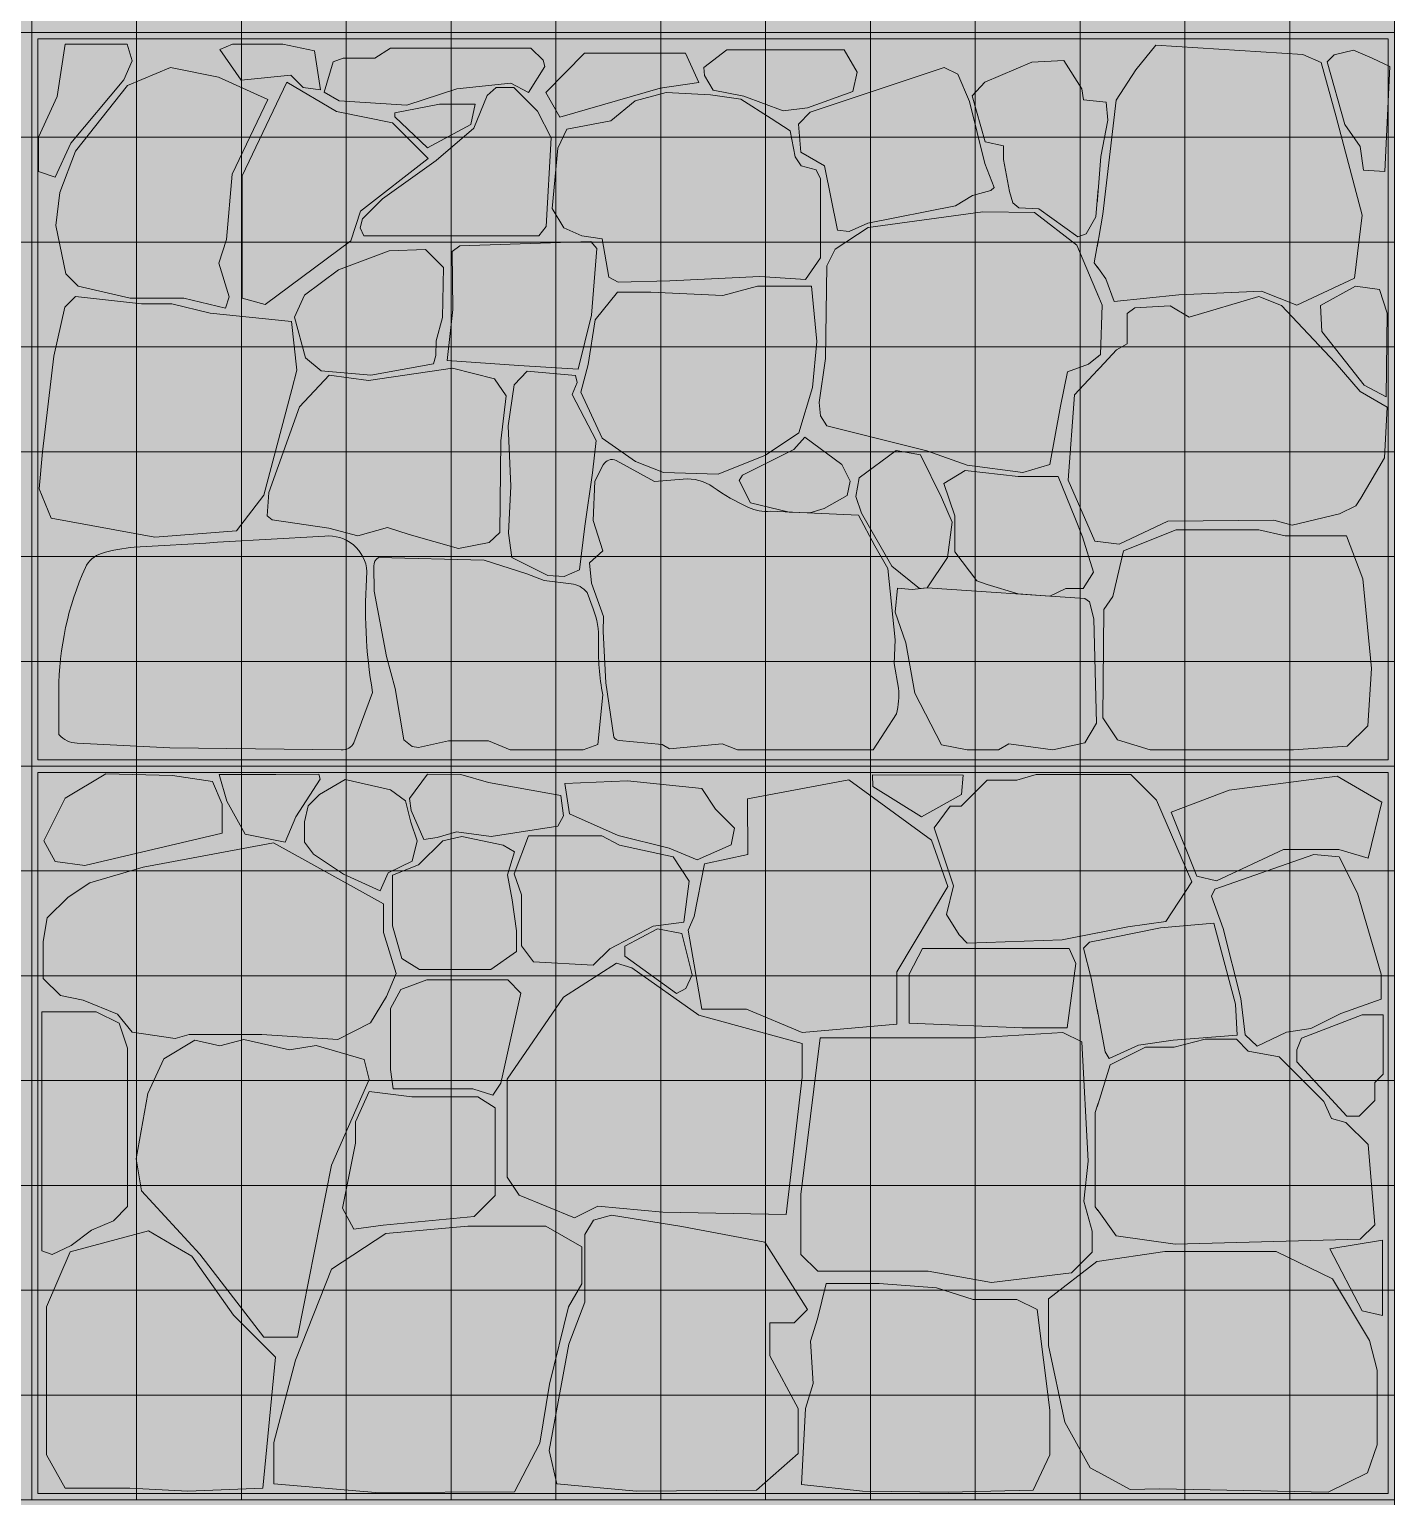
# Model space of a CAD drawing. Header units: centimetres. Extents: x -4381 to 5639, y -3920 to 4826.
# Drawn here: x 190.524 to 191.907, y 2.444 to 3.93 of the extents above; entities that cross this region are included whole.
import ezdxf
from ezdxf.xclip import XClip

# ---------------------------------------------------------------- set-up
doc = ezdxf.new("R2010")
doc.units = ezdxf.units.CM
doc.header["$MEASUREMENT"] = 0
doc.header["$XCLIPFRAME"] = 0
doc.set_wipeout_variables(frame=1)
doc.linetypes.add('Wipeout_Contour', pattern=[100, 0, -100])
for name, color, linetype in [('0- SITE', 7, 'Continuous'), ('Drawing & Figure', 7, 'Continuous'), ('Mur de clôture', 7, 'Continuous')]:
    doc.layers.add(name, color=color, linetype=linetype)
for name, color, linetype, lineweight, true_color in [('cad-block.com_Pen_No__62', 7, 'Continuous', 5, 0xaaaaaa), ('hatch stone_Pen_No__254', 7, 'Continuous', 13, 0xe8e8e8), ('Mur de clôture_Pen_No__178', 7, 'Continuous', 5, 0xbda888)]:
    doc.layers.add(name, color=color, linetype=linetype, lineweight=lineweight, true_color=true_color)
doc.layers.add('Mur de clôture_Pen_No__7', color=7, linetype='Continuous', lineweight=5)
doc.layers.add('net_Pen_No__1', color=7, linetype='Continuous', lineweight=5)

# ---------------------------------------------------------------- blocks, each defined once
blk = doc.blocks.new('Drawing_15_15', base_point=(-267.6734, 10.6179))
at = {"layer": 'hatch stone_Pen_No__254', "linetype": 'Continuous', "ltscale": 10}
for points in [[(190.5502, 3.7803), (190.5662, 3.8148), (190.62, 3.8787), (190.6284, 3.8982), (190.6233, 3.9149), (190.5604, 3.9149), (190.5522, 3.8621), (190.5334, 3.8206), (190.5334, 3.7861)], [(190.7386, 3.8785), (190.7889, 3.8835), (190.8013, 3.871), (190.819, 3.8688), (190.8131, 3.9083), (190.7809, 3.9149), (190.7299, 3.9149), (190.717, 3.9094)], [(190.8318, 3.8972), (190.8226, 3.8662), (190.8378, 3.8575), (190.9064, 3.8532), (190.9572, 3.8697), (191.0118, 3.8753), (191.0296, 3.8661), (191.0463, 3.8922), (191.0444, 3.8986), (191.0321, 3.9108), (190.89, 3.9108), (190.8742, 3.9007), (190.8421, 3.9007)], [(191.3582, 3.8671), (191.3626, 3.8867), (191.3494, 3.9093), (191.2306, 3.9093), (191.2073, 3.8914), (191.2077, 3.8831), (191.2165, 3.8685), (191.2477, 3.8622), (191.2876, 3.8473), (191.312, 3.8506)], [(191.6227, 3.6542), (191.6881, 3.6612), (191.7719, 3.6647), (191.8078, 3.6504), (191.8661, 3.6778), (191.8739, 3.7417), (191.8475, 3.8415), (191.8324, 3.8965), (191.8138, 3.9046), (191.665, 3.914), (191.6445, 3.889), (191.6247, 3.8582), (191.6111, 3.7427), (191.6023, 3.6933), (191.6144, 3.6772)], [(191.0615, 3.8409), (191.1629, 3.8705), (191.2022, 3.8762), (191.1886, 3.9058), (191.0864, 3.9058), (191.0471, 3.866)], [(191.5201, 3.7542), (191.5261, 3.7491), (191.5464, 3.7481), (191.586, 3.7199), (191.5944, 3.7227), (191.6043, 3.7401), (191.6091, 3.8013), (191.6164, 3.838), (191.6147, 3.8563), (191.5918, 3.8587), (191.5901, 3.8698), (191.5719, 3.8983), (191.5395, 3.8967), (191.4918, 3.8764), (191.479, 3.8626), (191.4922, 3.8161), (191.5105, 3.8119), (191.5105, 3.798), (191.5168, 3.7656)], [(191.8967, 3.7858), (191.902, 3.8924), (191.884, 3.9008), (191.865, 3.909), (191.8455, 3.9042), (191.8383, 3.897), (191.8563, 3.8335), (191.8719, 3.8113), (191.8751, 3.7874)], [(190.7228, 3.6474), (190.7267, 3.659), (190.7159, 3.6931), (190.7237, 3.717), (190.7296, 3.7834), (190.7656, 3.8589), (190.7157, 3.8814), (190.6672, 3.8913), (190.6235, 3.8732), (190.5709, 3.8067), (190.5549, 3.7648), (190.5509, 3.7312), (190.561, 3.6823), (190.5735, 3.6699), (190.6264, 3.6577), (190.6806, 3.6577)], [(191.3426, 3.7267), (191.3542, 3.7251), (191.3732, 3.7337), (191.4621, 3.7512), (191.4793, 3.7615), (191.4979, 3.7667), (191.5013, 3.7699), (191.4916, 3.7941), (191.4762, 3.857), (191.4645, 3.8846), (191.4507, 3.8912), (191.315, 3.8462), (191.3029, 3.834), (191.3055, 3.8054), (191.3293, 3.7918)], [(190.785, 3.8765), (190.7398, 3.7816), (190.7398, 3.6577), (190.7629, 3.6514), (190.8498, 3.7158), (190.8595, 3.7459), (190.9281, 3.7991), (190.892, 3.8351), (190.8353, 3.8467)], [(190.9969, 3.8709), (190.9877, 3.8631), (190.9744, 3.8298), (190.9361, 3.7972), (190.8818, 3.7584), (190.8614, 3.738), (190.8593, 3.729), (190.8629, 3.7209), (191.04, 3.7209), (191.0474, 3.7303), (191.0525, 3.8199), (191.0389, 3.8472), (191.0149, 3.8712)], [(191.1044, 3.7179), (191.1111, 3.6788), (191.1205, 3.6738), (191.1729, 3.6753), (191.2639, 3.6795), (191.3102, 3.6766), (191.3253, 3.6986), (191.3255, 3.7785), (191.3211, 3.7877), (191.3056, 3.7916), (191.2996, 3.8009), (191.2946, 3.8273), (191.2754, 3.8395), (191.2445, 3.8591), (191.2138, 3.8635), (191.169, 3.8661), (191.1376, 3.8574), (191.113, 3.8372), (191.0685, 3.8287), (191.0592, 3.8095), (191.0537, 3.7484), (191.0653, 3.7288), (191.0838, 3.7209)], [(190.8944, 3.8415), (190.9274, 3.8101), (190.9712, 3.8335), (190.9757, 3.854), (190.9394, 3.854), (190.8944, 3.8455)], [(191.3316, 3.5282), (191.4329, 3.5031), (191.474, 3.4886), (191.5301, 3.4809), (191.5575, 3.4891), (191.5682, 3.5483), (191.5753, 3.583), (191.5968, 3.5909), (191.6087, 3.6005), (191.6104, 3.6507), (191.5849, 3.7114), (191.5419, 3.7443), (191.4897, 3.7452), (191.3736, 3.7291), (191.3403, 3.7073), (191.3316, 3.6903), (191.3303, 3.5967), (191.3239, 3.5519), (191.3255, 3.5383)], [(190.8196, 3.5841), (190.8699, 3.5798), (190.9333, 3.591), (190.9359, 3.5997), (190.936, 3.6143), (190.9425, 3.6382), (190.9436, 3.6888), (190.9255, 3.7069), (190.8886, 3.7055), (190.8374, 3.6862), (190.8029, 3.6606), (190.7927, 3.6383), (190.8039, 3.5971)], [(190.9474, 3.5946), (191.02, 3.5896), (191.08, 3.5857), (191.0933, 3.6405), (191.0989, 3.7081), (191.0927, 3.7151), (190.96, 3.7106), (190.9522, 3.7049), (190.953, 3.6463)], [(190.5462, 3.4348), (190.6511, 3.4156), (190.734, 3.4221), (190.7615, 3.4581), (190.7899, 3.5652), (190.7952, 3.5848), (190.7896, 3.634), (190.7073, 3.6424), (190.6684, 3.6518), (190.6379, 3.6518), (190.5709, 3.6594), (190.5601, 3.6486), (190.5489, 3.5989), (190.5376, 3.5021), (190.5341, 3.4645)], [(191.0826, 3.5625), (191.1041, 3.5158), (191.1379, 3.4922), (191.1664, 3.4811), (191.2217, 3.4793), (191.2698, 3.4987), (191.3033, 3.5211), (191.3172, 3.567), (191.3216, 3.6138), (191.3163, 3.6699), (191.2616, 3.6699), (191.2263, 3.6604), (191.1534, 3.6639), (191.1199, 3.6639), (191.0973, 3.6356), (191.0899, 3.5906)], [(191.603, 3.4115), (191.6278, 3.4083), (191.6771, 3.4316), (191.7845, 3.4329), (191.8031, 3.4277), (191.851, 3.4393), (191.8674, 3.4472), (191.8725, 3.4549), (191.8965, 3.4959), (191.899, 3.5471), (191.8718, 3.563), (191.8464, 3.5924), (191.7923, 3.6501), (191.7693, 3.6592), (191.6987, 3.6384), (191.6793, 3.6498), (191.6437, 3.6478), (191.6358, 3.6422), (191.6358, 3.6113), (191.6252, 3.6053), (191.5825, 3.5597), (191.5762, 3.4734)], [(191.8315, 3.6502), (191.8329, 3.6239), (191.876, 3.5696), (191.8983, 3.5577), (191.8993, 3.6425), (191.8915, 3.6665), (191.8672, 3.6697)], [(190.7649, 3.437), (190.7701, 3.4331), (190.8273, 3.4246), (190.8568, 3.4169), (190.887, 3.4254), (190.9087, 3.4184), (190.9588, 3.404), (190.9897, 3.41), (191.0006, 3.4202), (191.0016, 3.5131), (191.0071, 3.5587), (190.9951, 3.576), (190.9527, 3.5866), (190.8677, 3.5743), (190.8277, 3.5797), (190.7976, 3.5477), (190.7667, 3.4608)], [(191.0492, 3.3767), (191.0658, 3.3758), (191.0812, 3.3825), (191.0867, 3.4266), (191.0944, 3.4807), (191.0982, 3.5136), (191.074, 3.56), (191.0788, 3.5723), (191.0772, 3.5792), (191.0283, 3.5836), (191.0152, 3.5697), (191.0091, 3.5283), (191.0116, 3.4672), (191.0093, 3.4197), (191.0126, 3.3951)], [(191.2545, 3.4502), (191.2936, 3.441), (191.3145, 3.4401), (191.3291, 3.4446), (191.3522, 3.4579), (191.3555, 3.4722), (191.3468, 3.4893), (191.3096, 3.5167), (191.2983, 3.5045), (191.2464, 3.4784), (191.243, 3.4728)], [(191.1723, 3.2011), (191.2256, 3.2061), (191.2412, 3.2003), (191.3788, 3.2003), (191.4024, 3.2366, 0.078557), (191.4043, 3.2625), (191.3998, 3.2875), (191.4008, 3.3117), (191.3935, 3.3839), (191.3805, 3.4068), (191.3638, 3.438), (191.2747, 3.4418, -0.129508), (191.2523, 3.4457, -0.047136), (191.2165, 3.4663, 0.178869), (191.1864, 3.4744), (191.1572, 3.4718), (191.1184, 3.4932, 0.402294), (191.1054, 3.4889), (191.0967, 3.4724), (191.095, 3.4324), (191.1048, 3.4017), (191.0914, 3.3896), (191.0935, 3.369), (191.1056, 3.3353), (191.1051, 3.3201), (191.108, 3.268), (191.1161, 3.2129, 0.271244), (191.1216, 3.2096), (191.1649, 3.2057)], [(191.361, 3.4566), (191.3668, 3.44), (191.3975, 3.3862), (191.4256, 3.3634), (191.4332, 3.3642), (191.4541, 3.3948), (191.4588, 3.4307), (191.4477, 3.4556), (191.4267, 3.4989), (191.4018, 3.5032), (191.3645, 3.4755)], [(191.4942, 3.3676), (191.5254, 3.358), (191.5575, 3.3558), (191.5739, 3.3634), (191.5912, 3.3634), (191.6018, 3.3802), (191.5908, 3.4159), (191.5828, 3.4354), (191.5659, 3.4771), (191.5256, 3.4771), (191.4718, 3.483), (191.4501, 3.4698), (191.4613, 3.4373), (191.4613, 3.4006), (191.4838, 3.3713)], [(191.6593, 3.2003), (191.724, 3.2003), (191.8044, 3.2003), (191.8588, 3.2038), (191.8795, 3.2245), (191.8832, 3.2825), (191.8745, 3.3732), (191.8581, 3.4168), (191.7958, 3.4168), (191.7693, 3.4229), (191.6856, 3.4229), (191.632, 3.4016), (191.6213, 3.3554), (191.6123, 3.3424), (191.6113, 3.2324), (191.626, 3.2101)], [(190.5541, 3.2157, 0.202929), (190.5726, 3.2068), (190.6664, 3.2023), (190.8401, 3.2003, 0.315943), (190.8529, 3.2072), (190.8718, 3.2583, -0.062601), (190.8661, 3.3807, 0.423499), (190.8233, 3.4166), (190.6305, 3.4053, 0.056058), (190.5973, 3.3991, 0.216368), (190.5809, 3.3847, 0.106349), (190.5541, 3.2603)], [(190.9035, 3.2102), (190.9117, 3.2036), (190.9183, 3.2026), (190.9486, 3.2092), (190.9892, 3.2092), (191.0112, 3.2003), (191.0849, 3.2003), (191.1, 3.2054), (191.1048, 3.2558, -0.055011), (191.1006, 3.3107, 0.099308), (191.0952, 3.3428), (191.0889, 3.3594, 0.204724), (191.0729, 3.3684), (191.0454, 3.3715), (191.028, 3.3784), (190.9849, 3.3922), (190.8776, 3.3949, 0.262334), (190.8729, 3.3863), (190.8732, 3.3607), (190.8858, 3.2948), (190.8946, 3.2621)], [(191.448, 3.2053), (191.4739, 3.2003), (191.5057, 3.2003), (191.5162, 3.2061), (191.5605, 3.2003), (191.5929, 3.2073), (191.6047, 3.2271), (191.6021, 3.333), (191.5977, 3.35), (191.5929, 3.3534), (191.4332, 3.3642), (191.418, 3.3625), (191.4033, 3.3639), (191.401, 3.3396), (191.4117, 3.3086), (191.4208, 3.2576)], [(190.7195, 3.1156), (190.7195, 3.1451), (190.7098, 3.1681), (190.6691, 3.1743), (190.6015, 3.1758), (190.5605, 3.1512), (190.5388, 3.1081), (190.5505, 3.0871), (190.5804, 3.083)], [(190.7426, 3.1148), (190.7834, 3.1066), (190.7941, 3.1322), (190.8188, 3.1703), (190.8174, 3.1754), (190.7738, 3.1752), (190.7165, 3.175), (190.7243, 3.148)], [(190.844, 3.17), (190.818, 3.155), (190.8064, 3.1434), (190.8028, 3.1273), (190.8028, 3.1066), (190.812, 3.0945), (190.8423, 3.0742), (190.8794, 3.0573), (190.8875, 3.0755), (190.9117, 3.0873), (190.9169, 3.108), (190.9105, 3.1268), (190.9051, 3.1485), (190.8898, 3.1596)], [(190.9109, 3.1387), (190.9235, 3.1092), (190.9371, 3.1113), (190.9569, 3.1171), (190.9919, 3.1123), (191.0593, 3.1229), (191.0652, 3.1333), (191.0624, 3.1538), (190.9892, 3.167), (190.9611, 3.1751), (190.9275, 3.1754), (190.9093, 3.1507)], [(191.0665, 3.1662), (191.0712, 3.1352), (191.1204, 3.1134), (191.1722, 3.1005), (191.2005, 3.0886), (191.2348, 3.1038), (191.2384, 3.1207), (191.2191, 3.1401), (191.2052, 3.1611), (191.1298, 3.1686)], [(191.205, 2.9374), (191.2503, 2.9374), (191.3067, 2.9139), (191.4026, 2.9222), (191.4026, 2.9752), (191.4542, 3.0618), (191.4378, 3.1085), (191.3541, 3.1696), (191.2515, 3.1505), (191.2516, 3.094), (191.2079, 3.0848), (191.1973, 3.0312), (191.1912, 3.0173)], [(191.378, 3.1749), (191.3782, 3.1631), (191.4275, 3.1324), (191.4682, 3.1549), (191.4699, 3.1745)], [(191.474, 3.0043), (191.5702, 3.0076), (191.6367, 3.0209), (191.675, 3.0262), (191.7015, 3.0664), (191.6657, 3.1491), (191.6395, 3.1752), (191.5436, 3.1752), (191.5241, 3.1695), (191.4942, 3.1695), (191.4679, 3.1431), (191.4566, 3.1431), (191.4404, 3.121), (191.4599, 3.0625), (191.4528, 3.0335), (191.4656, 3.0127)], [(191.7265, 3.0674), (191.7941, 3.0991), (191.8503, 3.0991), (191.8799, 3.0903), (191.8936, 3.1471), (191.8484, 3.1735), (191.7392, 3.1593), (191.6803, 3.1371), (191.7063, 3.0723)], [(190.8918, 3.0733), (190.8918, 3.0217), (190.9015, 2.9886), (190.9191, 2.9777), (190.9915, 2.9777), (191.0175, 2.9958), (191.0175, 3.0168), (191.0132, 3.0481), (191.0084, 3.0734), (191.0156, 3.0967), (191.004, 3.1035), (190.9621, 3.1124), (190.9428, 3.1081), (190.9183, 3.0836)], [(191.0152, 3.0746), (191.0226, 3.0531), (191.0226, 3.0015), (191.0348, 2.9854), (191.0951, 2.9819), (191.1119, 2.9986), (191.156, 3.0216), (191.1869, 3.0257), (191.1922, 3.0671), (191.1762, 3.0919), (191.1217, 3.1034), (191.1039, 3.1129), (191.0295, 3.1129)], [(190.5382, 3.006), (190.5382, 2.9686), (190.5556, 2.9512), (190.5788, 2.9464), (190.6135, 2.9323), (190.6282, 2.9141), (190.6717, 2.9077), (190.6861, 2.9119), (190.7595, 2.9119), (190.8366, 2.9066), (190.8697, 2.9236), (190.8859, 2.9502), (190.8958, 2.9737), (190.8827, 3.015), (190.8827, 3.0443), (190.7715, 3.106), (190.6393, 3.0814), (190.5856, 3.0653), (190.5634, 3.051), (190.5424, 3.0301)], [(191.7553, 2.9114), (191.7674, 2.8999), (191.7971, 2.9142), (191.822, 2.9179), (191.8523, 2.9331), (191.8932, 2.9477), (191.8932, 2.973), (191.8692, 3.0549), (191.8504, 3.0916), (191.8248, 3.0941), (191.7245, 3.0591), (191.7213, 3.0519), (191.7331, 3.0191), (191.7511, 2.9481)], [(191.1273, 2.991), (191.1795, 2.9533), (191.1891, 2.9585), (191.1953, 2.9721), (191.185, 3.014), (191.1603, 3.0188), (191.1273, 3.0013)], [(191.6136, 2.8942), (191.6178, 2.8874), (191.6472, 2.901), (191.6826, 2.906), (191.7473, 2.9111), (191.7455, 2.9424), (191.7237, 3.0246), (191.6695, 3.0198), (191.5977, 3.0053), (191.5915, 2.9991), (191.5993, 2.9687)], [(191.4152, 2.9234), (191.5296, 2.9185), (191.575, 2.9185), (191.5839, 2.9838), (191.5771, 2.9988), (191.4287, 2.9988), (191.4152, 2.9729)], [(191.1656, 2.7318), (191.2905, 2.7294), (191.3069, 2.8685), (191.3069, 2.9026), (191.2021, 2.9315), (191.1342, 2.9794), (191.1187, 2.984), (191.0651, 2.9495), (191.0082, 2.8665), (191.0082, 2.7671), (191.0203, 2.7491), (191.0763, 2.726), (191.0997, 2.7378)], [(190.8925, 2.8568), (190.9734, 2.8568), (190.9934, 2.8504), (191.0016, 2.8624), (191.0219, 2.9538), (191.0088, 2.967), (190.9266, 2.967), (190.9003, 2.9573), (190.89, 2.9381), (190.89, 2.8764)], [(190.537, 2.6928), (190.5473, 2.689), (190.5666, 2.698), (190.587, 2.7135), (190.6093, 2.723), (190.6237, 2.7374), (190.6237, 2.898), (190.6151, 2.9232), (190.592, 2.9349), (190.537, 2.9349)], [(191.8077, 2.8841), (191.8582, 2.8291), (191.8709, 2.8291), (191.8867, 2.8449), (191.8867, 2.863), (191.8952, 2.8715), (191.8952, 2.9318), (191.8737, 2.9318), (191.8124, 2.9079), (191.8077, 2.8961)], [(191.3054, 2.6889), (191.3225, 2.6722), (191.4342, 2.6722), (191.4984, 2.6604), (191.5795, 2.6704), (191.6004, 2.6913), (191.6004, 2.7126), (191.5919, 2.7431), (191.5963, 2.7836), (191.59, 2.9043), (191.5708, 2.9137), (191.4815, 2.9084), (191.3251, 2.9084), (191.3054, 2.7496)], [(190.6377, 2.7534), (190.6967, 2.6892), (190.7618, 2.6053), (190.7956, 2.6053), (190.83, 2.7793), (190.8683, 2.8661), (190.8633, 2.8863), (190.8146, 2.9005), (190.7876, 2.8964), (190.7414, 2.9067), (190.717, 2.9003), (190.6916, 2.9062), (190.6605, 2.8873), (190.6441, 2.8519), (190.6325, 2.7859)], [(191.6846, 2.6993), (191.8718, 2.7044), (191.8865, 2.719), (191.8798, 2.8002), (191.8574, 2.8227), (191.8428, 2.8267), (191.8351, 2.844), (191.7898, 2.8893), (191.7584, 2.8949), (191.7465, 2.9069), (191.7148, 2.9069), (191.6834, 2.8988), (191.6544, 2.8988), (191.6187, 2.8809), (191.6035, 2.8327), (191.6035, 2.7372), (191.6249, 2.7079)], [(190.8528, 2.7145), (190.8824, 2.7185), (190.9745, 2.7274), (190.9959, 2.7488), (190.9959, 2.8375), (190.9782, 2.8486), (190.9115, 2.8486), (190.8682, 2.8541), (190.8546, 2.8232), (190.8546, 2.8017), (190.8414, 2.7359)], [(191.0506, 2.4903), (191.0584, 2.4565), (191.1391, 2.4492), (191.2606, 2.4503), (191.3028, 2.4874), (191.3028, 2.5329), (191.274, 2.5863), (191.274, 2.6198), (191.2988, 2.6198), (191.3122, 2.6333), (191.269, 2.7015), (191.1848, 2.7172), (191.1137, 2.7289), (191.0956, 2.7238), (191.0867, 2.7091), (191.0867, 2.6408), (191.0704, 2.5982)], [(190.5417, 2.6359), (190.5417, 2.486), (190.5603, 2.4524), (190.6261, 2.4524), (190.6848, 2.4493), (190.7607, 2.4522), (190.7733, 2.5851), (190.7309, 2.6275), (190.6888, 2.6872), (190.6449, 2.7129), (190.5656, 2.6918)], [(190.7717, 2.4566), (190.8747, 2.4478), (191.0156, 2.4484), (191.0412, 2.4979), (191.0508, 2.5577), (191.0703, 2.6358), (191.0838, 2.6592), (191.0838, 2.6967), (191.0472, 2.7177), (190.9681, 2.7177), (190.8852, 2.7103), (190.8301, 2.674), (190.7936, 2.582), (190.7717, 2.4984)], [(191.8395, 2.4482), (191.8793, 2.4677), (191.889, 2.4962), (191.889, 2.5716), (191.8814, 2.6019), (191.8437, 2.6643), (191.7868, 2.692), (191.6741, 2.692), (191.6052, 2.6817), (191.5562, 2.644), (191.5562, 2.5968), (191.5728, 2.5191), (191.5985, 2.4729), (191.639, 2.451), (191.6686, 2.4516)], [(191.8412, 2.6946), (191.8737, 2.632), (191.8943, 2.6272), (191.8943, 2.7034)], [(191.306, 2.4561), (191.3678, 2.4491), (191.4548, 2.4481), (191.5407, 2.4503), (191.5575, 2.486), (191.5575, 2.5311), (191.5446, 2.6333), (191.5243, 2.6435), (191.4799, 2.6435), (191.4429, 2.655), (191.3849, 2.6594), (191.3312, 2.6594), (191.3223, 2.6239), (191.3152, 2.6011), (191.318, 2.5582), (191.3101, 2.5328)]]:
    blk.add_hatch(color=256, dxfattribs=at).paths.add_polyline_path(points)
at = {"color": 254, "linetype": 'Wipeout_Contour', "lineweight": 0, "ltscale": 758.757441}
blk.add_wipeout([(187.8035, 2.5014), (191.5008, 2.1556), (191.5693, 2.1494), (187.8062, 2.5014)], dxfattribs=at).dxf.layer = '0- SITE'
at = {"color": 254, "linetype": 'Wipeout_Contour', "lineweight": 0, "ltscale": 767.249162}
blk.add_wipeout([(191.6061, 6.1562), (191.6061, 2.1461), (191.9067, 2.1191), (191.9067, 6.1562)], dxfattribs=at).dxf.layer = 'Mur de clôture'
at = {"layer": 'Mur de clôture_Pen_No__178', "linetype": 'Continuous', "ltscale": 10}
blk.add_hatch(color=256, dxfattribs=at).paths.add_polyline_path([(191.6061, 6.1562), (191.6061, 2.1461), (191.9067, 2.1191), (191.9067, 6.1562)])
at = {"layer": 'cad-block.com_Pen_No__62', "linetype": 'Continuous', "ltscale": 10, "flags": 128}
for points in [[(191.8967, 3.7858), (191.902, 3.8924), (191.884, 3.9008), (191.865, 3.909), (191.8455, 3.9042), (191.8383, 3.897), (191.8563, 3.8335), (191.8719, 3.8113), (191.8751, 3.7874), (191.8967, 3.7858)], [(191.8315, 3.6502), (191.8329, 3.6239), (191.876, 3.5696), (191.8983, 3.5577), (191.8993, 3.6425), (191.8915, 3.6665), (191.8672, 3.6697), (191.8315, 3.6502)], [(191.7265, 3.0674), (191.7063, 3.0723), (191.6803, 3.1371), (191.7392, 3.1593), (191.8484, 3.1735), (191.8936, 3.1471), (191.8799, 3.0903), (191.8503, 3.0991), (191.7941, 3.0991), (191.7265, 3.0674)], [(191.7553, 2.9114), (191.7511, 2.9481), (191.7331, 3.0191), (191.7213, 3.0519), (191.7245, 3.0591), (191.8248, 3.0941), (191.8504, 3.0916), (191.8692, 3.0549), (191.8932, 2.973), (191.8932, 2.9477), (191.8523, 2.9331), (191.822, 2.9179), (191.7971, 2.9142), (191.7674, 2.8999), (191.7553, 2.9114)], [(191.8077, 2.8841), (191.8077, 2.8961), (191.8124, 2.9079), (191.8737, 2.9318), (191.8952, 2.9318), (191.8952, 2.8977), (191.8952, 2.8715), (191.8867, 2.863), (191.8867, 2.8449), (191.8709, 2.8291), (191.8582, 2.8291), (191.8077, 2.8841)], [(191.8412, 2.6946), (191.8737, 2.632), (191.8943, 2.6272), (191.8943, 2.7034), (191.8412, 2.6946)]]:
    blk.add_lwpolyline(points, close=True, dxfattribs=at)
at = {"layer": 'Mur de clôture_Pen_No__7', "linetype": 'Continuous', "ltscale": 10}
blk.add_line((191.9067, 6.1562), (191.9067, 2.1191), dxfattribs=at)
at = {"layer": 'net_Pen_No__1', "linetype": 'Continuous', "ltscale": 10, "flags": 128}
for points in [[(191.6944, 4.6699), (191.6944, 3.9267)], [(191.8006, 4.6699), (191.8006, 3.9267)], [(191.6944, 3.9267), (191.6944, 3.1836)], [(191.8006, 3.9267), (191.8006, 3.1836)], [(191.6944, 3.1836), (191.6944, 2.4404)], [(191.8006, 3.1836), (191.8006, 2.4404)]]:
    blk.add_lwpolyline(points, dxfattribs=at)
at = {"color": 254, "linetype": 'Wipeout_Contour', "lineweight": 0, "ltscale": 1671.77046}
blk.add_wipeout([(179.4853, 5.4131), (179.4853, 3.1827), (181.1878, 3.0031), (181.4619, 2.9897), (187.4252, 2.5376), (187.8062, 2.5014), (191.5693, 2.1494), (191.6061, 2.1461), (191.6061, 5.4131)], dxfattribs=at).dxf.layer = 'Mur de clôture'
at = {"layer": 'Mur de clôture_Pen_No__178', "linetype": 'Continuous', "ltscale": 10}
blk.add_hatch(color=256, dxfattribs=at).paths.add_polyline_path([(179.4853, 5.4131), (179.4853, 3.1827), (181.1878, 3.0031), (181.4619, 2.9897), (187.4252, 2.5376), (187.8062, 2.5014), (191.5693, 2.1494), (191.6061, 2.1461), (191.6061, 5.4131)])
at = {"layer": 'cad-block.com_Pen_No__62', "linetype": 'Continuous', "ltscale": 10, "flags": 128}
for points in [[(190.5502, 3.7803), (190.5334, 3.7861), (190.5334, 3.8206), (190.5522, 3.8621), (190.5604, 3.9149), (190.6233, 3.9149), (190.6284, 3.8982), (190.62, 3.8787), (190.5662, 3.8148), (190.5502, 3.7803)], [(190.7386, 3.8785), (190.717, 3.9094), (190.7299, 3.9149), (190.7809, 3.9149), (190.8131, 3.9083), (190.819, 3.8688), (190.8013, 3.871), (190.7889, 3.8835), (190.7386, 3.8785)], [(190.8318, 3.8972), (190.8226, 3.8662), (190.8378, 3.8575), (190.9064, 3.8532), (190.9572, 3.8697), (191.0118, 3.8753), (191.0296, 3.8661), (191.0463, 3.8922), (191.0444, 3.8986), (191.0321, 3.9108), (190.89, 3.9108), (190.8742, 3.9007), (190.8421, 3.9007), (190.8318, 3.8972)], [(191.3582, 3.8671), (191.312, 3.8506), (191.2876, 3.8473), (191.2477, 3.8622), (191.2165, 3.8685), (191.2077, 3.8831), (191.2073, 3.8914), (191.2306, 3.9093), (191.3494, 3.9093), (191.3626, 3.8867), (191.3582, 3.8671)], [(191.6227, 3.6542), (191.6144, 3.6772), (191.6023, 3.6933), (191.6111, 3.7427), (191.6247, 3.8582), (191.6445, 3.889), (191.665, 3.914), (191.8138, 3.9046), (191.8324, 3.8965), (191.8475, 3.8415), (191.8739, 3.7417), (191.8661, 3.6778), (191.8078, 3.6504), (191.7719, 3.6647), (191.6881, 3.6612), (191.6227, 3.6542)], [(191.0615, 3.8409), (191.0471, 3.866), (191.0864, 3.9058), (191.1886, 3.9058), (191.2022, 3.8762), (191.1629, 3.8705), (191.0615, 3.8409)], [(191.5201, 3.7542), (191.5168, 3.7656), (191.5105, 3.798), (191.5105, 3.8119), (191.4922, 3.8161), (191.479, 3.8626), (191.4918, 3.8764), (191.5395, 3.8967), (191.5719, 3.8983), (191.5901, 3.8698), (191.5918, 3.8587), (191.6147, 3.8563), (191.6164, 3.838), (191.6091, 3.8013), (191.6043, 3.7401), (191.5944, 3.7227), (191.586, 3.7199), (191.5464, 3.7481), (191.5261, 3.7491), (191.5201, 3.7542)], [(190.7228, 3.6474), (190.6806, 3.6577), (190.6264, 3.6577), (190.5735, 3.6699), (190.561, 3.6823), (190.5509, 3.7312), (190.5549, 3.7648), (190.5709, 3.8067), (190.6235, 3.8732), (190.6672, 3.8913), (190.7157, 3.8814), (190.7656, 3.8589), (190.7296, 3.7834), (190.7237, 3.717), (190.7159, 3.6931), (190.7267, 3.659), (190.7228, 3.6474)], [(191.3426, 3.7267), (191.3293, 3.7918), (191.3055, 3.8054), (191.3029, 3.834), (191.315, 3.8462), (191.4507, 3.8912), (191.4645, 3.8846), (191.4762, 3.857), (191.4916, 3.7941), (191.5013, 3.7699), (191.4979, 3.7667), (191.4793, 3.7615), (191.4621, 3.7512), (191.3732, 3.7337), (191.3542, 3.7251), (191.3426, 3.7267)], [(190.785, 3.8765), (190.7398, 3.7816), (190.7398, 3.6577), (190.7629, 3.6514), (190.8498, 3.7158), (190.8595, 3.7459), (190.9281, 3.7991), (190.892, 3.8351), (190.8353, 3.8467), (190.785, 3.8765)], [(190.9969, 3.8709), (191.0149, 3.8712), (191.0389, 3.8472), (191.0525, 3.8199), (191.0474, 3.7303), (191.04, 3.7209), (190.8629, 3.7209), (190.8593, 3.729), (190.8614, 3.738), (190.8818, 3.7584), (190.9361, 3.7972), (190.9744, 3.8298), (190.9877, 3.8631), (190.9969, 3.8709)], [(191.1044, 3.7179), (191.1111, 3.6788), (191.1205, 3.6738), (191.1729, 3.6753), (191.2639, 3.6795), (191.3102, 3.6766), (191.3253, 3.6986), (191.3255, 3.7785), (191.3211, 3.7877), (191.3056, 3.7916), (191.2996, 3.8009), (191.2946, 3.8273), (191.2754, 3.8395), (191.2445, 3.8591), (191.2138, 3.8635), (191.169, 3.8661), (191.1376, 3.8574), (191.113, 3.8372), (191.0685, 3.8287), (191.0592, 3.8095), (191.0537, 3.7484), (191.0653, 3.7288), (191.0838, 3.7209), (191.1044, 3.7179)], [(190.8944, 3.8415), (190.8944, 3.8455), (190.9394, 3.854), (190.9757, 3.854), (190.9712, 3.8335), (190.9274, 3.8101), (190.8944, 3.8415)], [(191.3316, 3.5282), (191.4329, 3.5031), (191.474, 3.4886), (191.5301, 3.4809), (191.5575, 3.4891), (191.5682, 3.5483), (191.5753, 3.583), (191.5968, 3.5909), (191.6087, 3.6005), (191.6104, 3.6507), (191.5849, 3.7114), (191.5419, 3.7443), (191.4897, 3.7452), (191.3736, 3.7291), (191.3403, 3.7073), (191.3316, 3.6903), (191.3303, 3.5967), (191.3239, 3.5519), (191.3255, 3.5383), (191.3316, 3.5282)], [(190.8196, 3.5841), (190.8039, 3.5971), (190.7927, 3.6383), (190.8029, 3.6606), (190.8374, 3.6862), (190.8886, 3.7055), (190.9255, 3.7069), (190.9436, 3.6888), (190.9425, 3.6382), (190.936, 3.6143), (190.9359, 3.5997), (190.9333, 3.591), (190.8699, 3.5798), (190.8196, 3.5841)], [(190.9474, 3.5946), (190.953, 3.6463), (190.9522, 3.7049), (190.96, 3.7106), (191.0927, 3.7151), (191.0989, 3.7081), (191.0933, 3.6405), (191.08, 3.5857), (191.02, 3.5896), (190.9474, 3.5944)], [(190.5462, 3.4348), (190.6511, 3.4156), (190.734, 3.4221), (190.7615, 3.4581), (190.7899, 3.5652), (190.7952, 3.5848), (190.7896, 3.634), (190.7073, 3.6424), (190.6684, 3.6518), (190.6379, 3.6518), (190.5709, 3.6594), (190.5601, 3.6486), (190.5489, 3.5989), (190.5376, 3.5021), (190.5341, 3.4645), (190.5462, 3.4348)], [(191.0826, 3.5625), (191.0899, 3.5906), (191.0973, 3.6356), (191.1199, 3.6639), (191.1534, 3.6639), (191.2263, 3.6604), (191.2616, 3.6699), (191.3163, 3.6699), (191.3216, 3.6138), (191.3172, 3.567), (191.3033, 3.5211), (191.2698, 3.4987), (191.2217, 3.4793), (191.1664, 3.4811), (191.1379, 3.4922), (191.1041, 3.5158), (191.0826, 3.5625)], [(191.603, 3.4115), (191.5762, 3.4734), (191.5825, 3.5597), (191.6252, 3.6053), (191.6358, 3.6113), (191.6358, 3.6422), (191.6437, 3.6478), (191.6793, 3.6498), (191.6987, 3.6384), (191.7693, 3.6592), (191.7923, 3.6501), (191.8464, 3.5924), (191.8718, 3.563), (191.899, 3.5471), (191.8965, 3.4959), (191.8725, 3.4549), (191.8674, 3.4472), (191.851, 3.4393), (191.8031, 3.4277), (191.7845, 3.4329), (191.6771, 3.4316), (191.6278, 3.4083), (191.603, 3.4115)], [(190.7649, 3.437), (190.7667, 3.4608), (190.7976, 3.5477), (190.8277, 3.5797), (190.8677, 3.5743), (190.9527, 3.5866), (190.9951, 3.576), (191.0071, 3.5587), (191.0016, 3.5131), (191.0006, 3.4202), (190.9897, 3.41), (190.9588, 3.404), (190.9087, 3.4184), (190.887, 3.4254), (190.8568, 3.4169), (190.8273, 3.4246), (190.7701, 3.4331), (190.7649, 3.437)], [(191.0492, 3.3767), (191.0126, 3.3951), (191.0093, 3.4197), (191.0116, 3.4672), (191.0091, 3.5283), (191.0152, 3.5697), (191.0283, 3.5836), (191.0772, 3.5792), (191.0788, 3.5723), (191.074, 3.56), (191.0982, 3.5136), (191.0944, 3.4807), (191.0867, 3.4266), (191.0812, 3.3825), (191.0658, 3.3758), (191.0492, 3.3767)], [(191.2545, 3.4502), (191.243, 3.4728), (191.2464, 3.4784), (191.2983, 3.5045), (191.3096, 3.5167), (191.3468, 3.4893), (191.3555, 3.4722), (191.3522, 3.4579), (191.3291, 3.4446), (191.3145, 3.4401), (191.2936, 3.441), (191.2545, 3.4502)], [(191.361, 3.4566), (191.3645, 3.4755), (191.4018, 3.5032), (191.4267, 3.4989), (191.4477, 3.4556), (191.4588, 3.4307), (191.4541, 3.3948), (191.4332, 3.3642), (191.4256, 3.3634), (191.3975, 3.3862), (191.3668, 3.44), (191.361, 3.4566)], [(191.4942, 3.3676), (191.5254, 3.358), (191.5575, 3.3558), (191.5739, 3.3634), (191.5912, 3.3634), (191.6018, 3.3802), (191.5908, 3.4159), (191.5828, 3.4354), (191.5659, 3.4771), (191.5256, 3.4771), (191.4718, 3.483), (191.4501, 3.4698), (191.4613, 3.4373), (191.4613, 3.4006), (191.4838, 3.3713), (191.4942, 3.3676)], [(191.6593, 3.2003), (191.626, 3.2101), (191.6113, 3.2324), (191.6123, 3.3424), (191.6213, 3.3554), (191.632, 3.4016), (191.6856, 3.4229), (191.7693, 3.4229), (191.7958, 3.4168), (191.8581, 3.4168), (191.8745, 3.3732), (191.8832, 3.2825), (191.8795, 3.2245), (191.8588, 3.2038), (191.8044, 3.2003), (191.724, 3.2003), (191.6593, 3.2003)], [(191.448, 3.2053), (191.4208, 3.2576), (191.4117, 3.3086), (191.401, 3.3396), (191.4033, 3.3639), (191.418, 3.3625), (191.4332, 3.3642), (191.5929, 3.3534), (191.5977, 3.35), (191.6021, 3.333), (191.6047, 3.2271), (191.5929, 3.2073), (191.5605, 3.2003), (191.5162, 3.2061), (191.5057, 3.2003), (191.4739, 3.2003), (191.448, 3.2053)], [(190.7195, 3.1156), (190.7195, 3.1451), (190.7098, 3.1681), (190.6691, 3.1743), (190.6015, 3.1758), (190.5605, 3.1512), (190.5388, 3.1081), (190.5505, 3.0871), (190.5804, 3.083), (190.7195, 3.1156)], [(190.7426, 3.1148), (190.7243, 3.148), (190.7165, 3.175), (190.7738, 3.1752), (190.8174, 3.1754), (190.8188, 3.1703), (190.7941, 3.1322), (190.7834, 3.1066), (190.7426, 3.1148)], [(190.844, 3.17), (190.8898, 3.1596), (190.9051, 3.1485), (190.9105, 3.1268), (190.9169, 3.108), (190.9117, 3.0873), (190.8875, 3.0755), (190.8794, 3.0573), (190.8423, 3.0742), (190.812, 3.0945), (190.8028, 3.1066), (190.8028, 3.1273), (190.8064, 3.1434), (190.818, 3.155), (190.844, 3.17)], [(190.9109, 3.1387), (190.9235, 3.1092), (190.9371, 3.1113), (190.9569, 3.1171), (190.9919, 3.1123), (191.0593, 3.1229), (191.0652, 3.1333), (191.0624, 3.1538), (190.9892, 3.167), (190.9611, 3.1751), (190.9275, 3.1754), (190.9093, 3.1507), (190.9109, 3.1387)], [(191.0665, 3.1662), (191.0712, 3.1352), (191.1204, 3.1134), (191.1722, 3.1005), (191.2005, 3.0886), (191.2348, 3.1038), (191.2384, 3.1207), (191.2191, 3.1401), (191.2052, 3.1611), (191.1298, 3.1686), (191.0665, 3.1662)], [(191.205, 2.9374), (191.2503, 2.9374), (191.3067, 2.9139), (191.4026, 2.9222), (191.4026, 2.9752), (191.4542, 3.0618), (191.4378, 3.1085), (191.3541, 3.1696), (191.2515, 3.1505), (191.2516, 3.094), (191.2079, 3.0848), (191.1973, 3.0312), (191.1912, 3.0173), (191.205, 2.9374)], [(191.378, 3.1749), (191.3782, 3.1631), (191.4275, 3.1324), (191.4682, 3.1549), (191.4699, 3.1745), (191.378, 3.1749)], [(191.474, 3.0043), (191.4656, 3.0127), (191.4528, 3.0335), (191.4599, 3.0625), (191.4404, 3.121), (191.4566, 3.1431), (191.4679, 3.1431), (191.4942, 3.1695), (191.5241, 3.1695), (191.5436, 3.1752), (191.6395, 3.1752), (191.6657, 3.1491), (191.7015, 3.0664), (191.675, 3.0262), (191.6367, 3.0209), (191.5702, 3.0076), (191.474, 3.0043)], [(190.8918, 3.0733), (190.8918, 3.0217), (190.9015, 2.9886), (190.9191, 2.9777), (190.9915, 2.9777), (191.0175, 2.9958), (191.0175, 3.0168), (191.0132, 3.0481), (191.0084, 3.0734), (191.0156, 3.0967), (191.004, 3.1035), (190.9621, 3.1124), (190.9428, 3.1081), (190.9183, 3.0836), (190.8918, 3.0733)], [(191.0226, 3.0015), (191.0226, 3.0245), (191.0226, 3.0531), (191.0152, 3.0746), (191.0295, 3.1129), (191.1039, 3.1129), (191.1217, 3.1034), (191.1762, 3.0919), (191.1922, 3.0671), (191.1869, 3.0257), (191.156, 3.0216), (191.1119, 2.9986), (191.0951, 2.9819), (191.0348, 2.9854), (191.0226, 3.0015)], [(190.8366, 2.9066), (190.8697, 2.9236), (190.8859, 2.9502), (190.8958, 2.9737), (190.8827, 3.015), (190.8827, 3.0443), (190.8061, 3.0868), (190.7715, 3.106), (190.6393, 3.0814), (190.5856, 3.0653), (190.5634, 3.051), (190.5424, 3.0301), (190.5382, 3.006), (190.5382, 2.9686), (190.5556, 2.9512), (190.5788, 2.9464), (190.6135, 2.9323), (190.6282, 2.9141), (190.6717, 2.9077), (190.6861, 2.9119), (190.7595, 2.9119), (190.8366, 2.9066)], [(191.1273, 2.991), (191.1273, 3.0013), (191.1603, 3.0188), (191.185, 3.014), (191.1953, 2.9721), (191.1891, 2.9585), (191.1795, 2.9533), (191.1273, 2.991)], [(191.6136, 2.8942), (191.5993, 2.9687), (191.5915, 2.9991), (191.5977, 3.0053), (191.6695, 3.0198), (191.7237, 3.0246), (191.7455, 2.9424), (191.7473, 2.9111), (191.6826, 2.906), (191.6472, 2.901), (191.6178, 2.8874), (191.6136, 2.8942)], [(191.4152, 2.9234), (191.4152, 2.9729), (191.4287, 2.9988), (191.5771, 2.9988), (191.5839, 2.9838), (191.575, 2.9185), (191.5296, 2.9185), (191.4152, 2.9234)], [(191.1656, 2.7318), (191.0997, 2.7378), (191.0763, 2.726), (191.0203, 2.7491), (191.0082, 2.7671), (191.0082, 2.8665), (191.0651, 2.9495), (191.1187, 2.984), (191.1342, 2.9794), (191.2021, 2.9315), (191.3069, 2.9026), (191.3069, 2.8685), (191.2905, 2.7294), (191.1656, 2.7318)], [(190.8925, 2.8568), (190.9734, 2.8568), (190.9934, 2.8504), (191.0016, 2.8624), (191.0219, 2.9538), (191.0088, 2.967), (190.9266, 2.967), (190.9003, 2.9573), (190.89, 2.9381), (190.89, 2.8764), (190.8925, 2.8568)], [(190.537, 2.6928), (190.537, 2.9349), (190.5847, 2.9349), (190.592, 2.9349), (190.6151, 2.9232), (190.6237, 2.898), (190.6237, 2.7374), (190.6093, 2.723), (190.587, 2.7135), (190.5666, 2.698), (190.5473, 2.689), (190.537, 2.6928)], [(191.3054, 2.6889), (191.3054, 2.7496), (191.3251, 2.9084), (191.3566, 2.9084), (191.4815, 2.9084), (191.5708, 2.9137), (191.59, 2.9043), (191.5963, 2.7836), (191.5919, 2.7431), (191.6004, 2.7126), (191.6004, 2.6913), (191.5795, 2.6704), (191.4984, 2.6604), (191.4342, 2.6722), (191.3225, 2.6722), (191.3054, 2.6889)], [(190.6377, 2.7534), (190.6325, 2.7859), (190.6441, 2.8519), (190.6605, 2.8873), (190.6916, 2.9062), (190.717, 2.9003), (190.7414, 2.9067), (190.7876, 2.8964), (190.8146, 2.9005), (190.8633, 2.8863), (190.8683, 2.8661), (190.83, 2.7793), (190.7956, 2.6053), (190.7618, 2.6053), (190.6967, 2.6892), (190.6377, 2.7534)], [(191.6846, 2.6993), (191.6249, 2.7079), (191.6035, 2.7372), (191.6035, 2.8327), (191.6187, 2.8809), (191.6544, 2.8988), (191.6834, 2.8988), (191.7148, 2.9069), (191.7465, 2.9069), (191.7584, 2.8949), (191.7898, 2.8893), (191.8351, 2.844), (191.8428, 2.8267), (191.8574, 2.8227), (191.8798, 2.8002), (191.8865, 2.719), (191.8718, 2.7044), (191.6846, 2.6993)], [(190.8528, 2.7145), (190.8414, 2.7359), (190.8546, 2.8017), (190.8546, 2.8232), (190.8682, 2.8541), (190.9115, 2.8486), (190.9782, 2.8486), (190.9959, 2.8375), (190.9959, 2.7488), (190.9745, 2.7274), (190.8824, 2.7185), (190.8528, 2.7145)], [(191.0506, 2.4903), (191.0584, 2.4565), (191.1391, 2.4492), (191.2606, 2.4503), (191.3028, 2.4874), (191.3028, 2.5329), (191.274, 2.5863), (191.274, 2.6198), (191.2988, 2.6198), (191.3122, 2.6333), (191.269, 2.7015), (191.1848, 2.7172), (191.1137, 2.7289), (191.0956, 2.7238), (191.0867, 2.7091), (191.0867, 2.673), (191.0867, 2.6408), (191.0704, 2.5982), (191.0506, 2.4903)], [(190.5603, 2.4524), (190.6261, 2.4524), (190.6848, 2.4493), (190.7607, 2.4522), (190.7733, 2.5851), (190.7309, 2.6275), (190.6888, 2.6872), (190.6679, 2.6994), (190.6449, 2.7129), (190.5656, 2.6918), (190.5417, 2.6359), (190.5417, 2.486), (190.5603, 2.4524)], [(190.7717, 2.4566), (190.7717, 2.4984), (190.7936, 2.582), (190.8301, 2.674), (190.8852, 2.7103), (190.9681, 2.7177), (191.0472, 2.7177), (191.0838, 2.6967), (191.0838, 2.6592), (191.0703, 2.6358), (191.0508, 2.5577), (191.0412, 2.4979), (191.0156, 2.4484), (190.8747, 2.4478), (190.7717, 2.4566)], [(191.8395, 2.4482), (191.6686, 2.4516), (191.639, 2.451), (191.5985, 2.4729), (191.5728, 2.5191), (191.5562, 2.5968), (191.5562, 2.644), (191.6052, 2.6817), (191.6741, 2.692), (191.7868, 2.692), (191.8437, 2.6643), (191.8814, 2.6019), (191.889, 2.5716), (191.889, 2.4962), (191.8793, 2.4677), (191.8395, 2.4482)], [(191.306, 2.4561), (191.3101, 2.5328), (191.318, 2.5582), (191.3152, 2.6011), (191.3223, 2.6239), (191.3312, 2.6594), (191.3849, 2.6594), (191.4429, 2.655), (191.4799, 2.6435), (191.5243, 2.6435), (191.5446, 2.6333), (191.5575, 2.5311), (191.5575, 2.486), (191.5407, 2.4503), (191.4548, 2.4481), (191.3678, 2.4491), (191.306, 2.4561)]]:
    blk.add_lwpolyline(points, close=True, dxfattribs=at)
for points in [[(191.1723, 3.2011), (191.1649, 3.2057), (191.1216, 3.2096, -0.271244), (191.1161, 3.2129), (191.108, 3.268), (191.1051, 3.3201), (191.1056, 3.3353), (191.0935, 3.369), (191.0914, 3.3896), (191.1048, 3.4017), (191.095, 3.4324), (191.0967, 3.4724), (191.1054, 3.4889, -0.402294), (191.1184, 3.4932), (191.1572, 3.4718), (191.1864, 3.4744, -0.178869), (191.2165, 3.4663, 0.047136), (191.2523, 3.4457, 0.129508), (191.2747, 3.4418), (191.3638, 3.438), (191.3805, 3.4068), (191.3935, 3.3839), (191.4008, 3.3117), (191.3998, 3.2875), (191.4043, 3.2625, -0.078557), (191.4024, 3.2366), (191.3788, 3.2003), (191.2412, 3.2003), (191.2256, 3.2061), (191.1723, 3.2011)], [(190.5541, 3.2157), (190.5541, 3.2603, -0.106349), (190.5809, 3.3847, -0.216368), (190.5973, 3.3991, -0.056058), (190.6305, 3.4053, -0.001113), (190.8233, 3.4166, -0.423499), (190.8661, 3.3807, 0.062601), (190.8718, 3.2583), (190.8529, 3.2072, -0.315943), (190.8401, 3.2003), (190.6664, 3.2023), (190.5726, 3.2068, -0.202929), (190.5541, 3.2157)], [(190.9035, 3.2102), (190.8946, 3.2621), (190.8858, 3.2948), (190.8732, 3.3607), (190.8729, 3.3863, -0.262334), (190.8776, 3.3949), (190.9849, 3.3922), (191.028, 3.3784), (191.0454, 3.3715), (191.0729, 3.3684, -0.204724), (191.0889, 3.3594), (191.0952, 3.3428, -0.099308), (191.1006, 3.3107, 0.055011), (191.1048, 3.2558), (191.1, 3.2054), (191.0849, 3.2003), (191.0112, 3.2003), (190.9892, 3.2092), (190.9486, 3.2092), (190.9183, 3.2026), (190.9117, 3.2036), (190.9035, 3.2102)]]:
    blk.add_lwpolyline(points, format="xyb", close=True, dxfattribs=at)
at = {"layer": 'net_Pen_No__1', "linetype": 'Continuous', "ltscale": 10, "flags": 128}
for points in [[(189.1464, 4.6699), (189.1464, 3.9267), (190.5266, 3.9267), (190.5266, 4.6699), (189.1464, 4.6699)], [(190.5266, 4.6699), (190.5266, 3.9267), (191.9067, 3.9267), (191.9067, 4.6699), (190.5266, 4.6699)], [(189.1464, 3.9267), (189.1464, 3.1836), (190.5266, 3.1836), (190.5266, 3.9267), (189.1464, 3.9267)], [(190.5266, 3.9267), (190.5266, 3.1836), (191.9067, 3.1836), (191.9067, 3.9267), (190.5266, 3.9267)], [(190.5329, 3.9204), (190.5329, 3.19), (191.9003, 3.19), (191.9003, 3.9204), (190.5329, 3.9204)], [(189.1464, 3.1836), (189.1464, 2.4404), (190.5266, 2.4404), (190.5266, 3.1836), (189.1464, 3.1836)], [(190.5266, 3.1836), (190.5266, 2.4404), (191.9067, 2.4404), (191.9067, 3.1836), (190.5266, 3.1836)], [(190.5329, 3.1772), (190.5329, 2.4468), (191.9003, 2.4468), (191.9003, 3.1772), (190.5329, 3.1772)]]:
    blk.add_lwpolyline(points, close=True, dxfattribs=at)
for points in [[(190.6327, 4.6699), (190.6327, 3.9267)], [(190.7389, 4.6699), (190.7389, 3.9267)], [(190.8451, 4.6699), (190.8451, 3.9267)], [(190.9512, 4.6699), (190.9512, 3.9267)], [(191.0574, 4.6699), (191.0574, 3.9267)], [(191.1636, 4.6699), (191.1636, 3.9267)], [(191.2697, 4.6699), (191.2697, 3.9267)], [(191.3759, 4.6699), (191.3759, 3.9267)], [(191.4821, 4.6699), (191.4821, 3.9267)], [(191.5882, 4.6699), (191.5882, 3.9267)], [(190.6327, 3.9267), (190.6327, 3.1836)], [(190.7389, 3.9267), (190.7389, 3.1836)], [(190.8451, 3.9267), (190.8451, 3.1836)], [(190.9512, 3.9267), (190.9512, 3.1836)], [(191.0574, 3.9267), (191.0574, 3.1836)], [(191.1636, 3.9267), (191.1636, 3.1836)], [(191.2697, 3.9267), (191.2697, 3.1836)], [(191.3759, 3.9267), (191.3759, 3.1836)], [(191.4821, 3.9267), (191.4821, 3.1836)], [(191.5882, 3.9267), (191.5882, 3.1836)], [(189.1464, 3.8206), (190.5266, 3.8206)], [(190.5266, 3.8206), (191.9067, 3.8206)], [(189.1464, 3.7144), (190.5266, 3.7144)], [(190.5266, 3.7144), (191.9067, 3.7144)], [(189.1464, 3.6082), (190.5266, 3.6082)], [(190.5266, 3.6082), (191.9067, 3.6082)], [(189.1464, 3.5021), (190.5266, 3.5021)], [(190.5266, 3.5021), (191.9067, 3.5021)], [(189.1464, 3.3959), (190.5266, 3.3959)], [(190.5266, 3.3959), (191.9067, 3.3959)], [(189.1464, 3.2897), (190.5266, 3.2897)], [(190.5266, 3.2897), (191.9067, 3.2897)], [(190.6327, 3.1836), (190.6327, 2.4404)], [(190.7389, 3.1836), (190.7389, 2.4404)], [(190.8451, 3.1836), (190.8451, 2.4404)], [(190.9512, 3.1836), (190.9512, 2.4404)], [(191.0574, 3.1836), (191.0574, 2.4404)], [(191.1636, 3.1836), (191.1636, 2.4404)], [(191.2697, 3.1836), (191.2697, 2.4404)], [(191.3759, 3.1836), (191.3759, 2.4404)], [(191.4821, 3.1836), (191.4821, 2.4404)], [(191.5882, 3.1836), (191.5882, 2.4404)], [(189.1464, 3.0774), (190.5266, 3.0774)], [(190.5266, 3.0774), (191.9067, 3.0774)], [(189.1464, 2.9713), (190.5266, 2.9713)], [(190.5266, 2.9713), (191.9067, 2.9713)], [(189.1464, 2.8651), (190.5266, 2.8651)], [(190.5266, 2.8651), (191.9067, 2.8651)], [(189.1464, 2.7589), (190.5266, 2.7589)], [(190.5266, 2.7589), (191.9067, 2.7589)], [(189.1464, 2.6528), (190.5266, 2.6528)], [(190.5266, 2.6528), (191.9067, 2.6528)], [(189.1464, 2.5466), (190.5266, 2.5466)], [(190.5266, 2.5466), (191.9067, 2.5466)]]:
    blk.add_lwpolyline(points, dxfattribs=at)

msp = doc.modelspace()

# ---------------------------------------------------------------- block references
at = {"layer": 'Drawing & Figure', "color": 151, "linetype": 'Continuous', "lineweight": 5, "ltscale": 10, "true_color": 0x80c2ff}
ref = msp.add_blockref('Drawing_15_15', (-267.67341, 10.61787), dxfattribs=at)
XClip(ref).set_block_clipping_path([(150.8554874385, 0.9963282177), (191.9907812231, 21.3358905514)])

doc.saveas('drawing.dxf')
